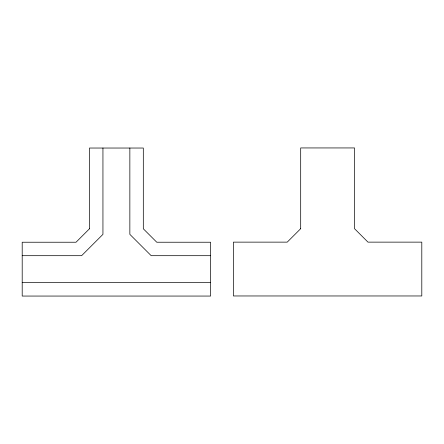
<?xml version="1.0" encoding="UTF-8"?>
<svg xmlns="http://www.w3.org/2000/svg" width="444" height="444" viewBox="0 0 444 444"><rect width="100%" height="100%" fill="white"/><g stroke="black" fill="none" stroke-linecap="round" stroke-linejoin="round"><path stroke-width="0.67" d="M22.2 255.689L81.602 255.689L102.941 234.349L102.941 148.035M210.595 255.689L151.193 255.689L129.853 234.349L129.853 148.035M22.2 282.6L210.595 282.6M89.483 228.777L76.029 242.23L22.2 242.23L22.2 296.059L210.595 296.059L210.595 242.23L156.771 242.23L143.312 228.777L143.312 148.035L89.483 148.035L89.483 228.777M300.688 228.682L287.229 242.135L233.405 242.135L233.405 295.965L421.8 295.965L421.8 242.135L367.971 242.135L354.517 228.682L354.517 147.941L300.688 147.941L300.688 228.682"/></g></svg>
